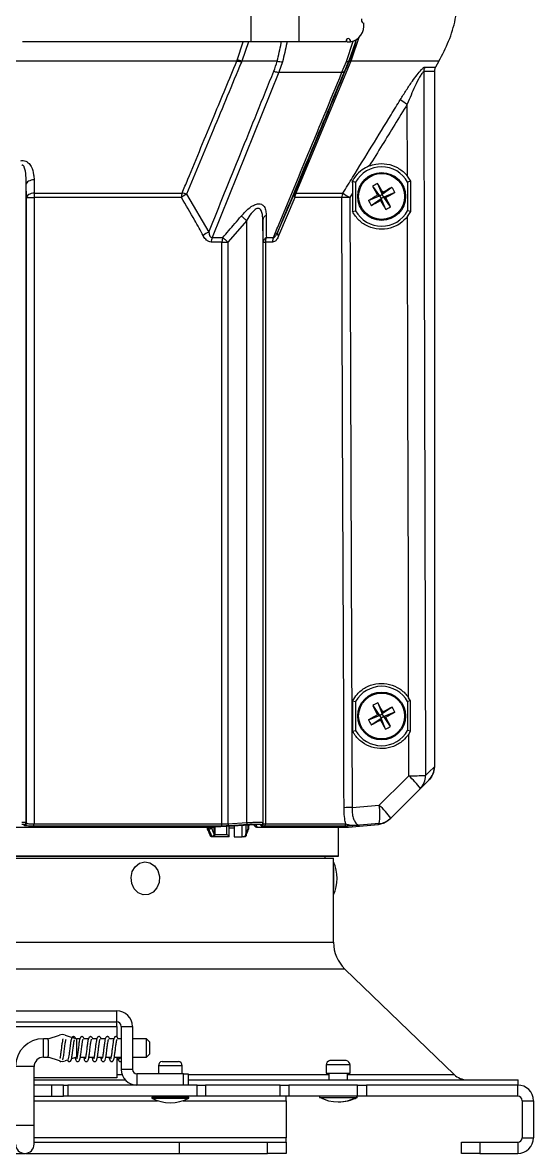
# Model space of a CAD drawing. Extents: x 17.3 to 113.1, y 4.8 to 84.5.
# Drawn here: x 54.38 to 57.82, y 60.93 to 68.55 of the extents above; entities that cross this region are included whole.
import ezdxf

# ---------------------------------------------------------------- set-up
doc = ezdxf.new("R2010")
doc.units = 0
doc.header["$MEASUREMENT"] = 0
doc.layers.add('OBJECT', color=7, linetype='CONTINUOUS')

msp = doc.modelspace()

# ---------------------------------------------------------------- linework, layer by layer
at = {"layer": 'OBJECT'}
for p, q in [((55.9214, 68.4167), (55.9214, 68.9967)), ((56.2446, 68.4167), (56.2446, 68.9967)), ((56.6794, 68.5417), (56.6794, 68.5422)), ((55.9214, 68.4167), (54.3822, 68.4167)), ((55.827, 68.2927), (55.8673, 68.4167)), ((56.2446, 68.4167), (55.9214, 68.4167)), ((56.5592, 68.4167), (56.2446, 68.4167)), ((56.5634, 68.2847), (56.6081, 68.4216)), ((56.5656, 68.4167), (56.5911, 68.4167)), ((56.6451, 68.4456), (56.5948, 68.2924)), ((55.8242, 68.2858), (54.2097, 68.2858)), ((55.8242, 68.2858), (55.827, 68.2927)), ((56.0963, 68.2858), (55.8581, 68.2858)), ((56.132, 68.2824), (56.1081, 68.2108)), ((56.5921, 68.2858), (56.2227, 67.3977)), ((56.5327, 68.2108), (56.5634, 68.2847)), ((56.5777, 68.2876), (56.5817, 68.2859)), ((56.5948, 68.2924), (56.5921, 68.2858)), ((57.1857, 68.2858), (56.5921, 68.2858)), ((57.1857, 68.2858), (57.163, 68.2464)), ((56.1081, 68.2108), (55.6575, 67.0977)), ((56.1081, 68.2108), (56.5327, 68.2108)), ((57.1547, 68.2154), (57.0828, 68.2154)), ((57.091, 68.2464), (57.163, 68.2464)), ((57.1547, 68.2154), (57.1547, 63.5316)), ((56.9733, 67.5112), (56.9721, 67.9965)), ((56.9953, 67.4768), (56.9733, 67.5112)), ((54.407, 63.1577), (54.407, 67.4564)), ((54.4084, 67.3667), (54.407, 67.4564)), ((54.4593, 67.4874), (54.4605, 67.3977)), ((56.6022, 67.4773), (56.6247, 67.4717)), ((56.6247, 67.4717), (56.6247, 67.278)), ((56.7392, 67.4443), (56.7858, 67.3788)), ((56.7725, 67.4628), (56.8037, 67.3888)), ((56.8691, 67.4353), (56.8037, 67.3888)), ((56.9953, 67.4768), (56.9747, 67.4717)), ((56.9747, 67.4717), (56.9747, 67.278)), ((56.9952, 67.2729), (56.9953, 67.4768)), ((54.4084, 63.1532), (54.4084, 67.3667)), ((54.4084, 67.3667), (54.4589, 67.3667)), ((54.4589, 67.3667), (54.4589, 63.1478)), ((55.4516, 67.3667), (54.4589, 67.3667)), ((54.4605, 67.3977), (55.4562, 67.3977)), ((55.4858, 67.3906), (55.6359, 67.1347)), ((56.098, 67.1329), (56.2104, 67.3909)), ((56.2158, 67.3667), (56.1059, 67.1087)), ((56.5314, 67.3667), (56.2158, 67.3667)), ((56.2227, 67.3977), (56.5393, 67.3977)), ((56.6029, 67.3964), (56.5849, 67.3674)), ((56.6029, 67.3964), (56.603, 67.2725)), ((56.7118, 67.3476), (56.7858, 67.3788)), ((56.7303, 67.3143), (56.7958, 67.3609)), ((56.7858, 67.3788), (56.772, 67.3827)), ((56.7858, 67.3788), (56.8037, 67.3888)), ((56.7858, 67.3788), (56.7958, 67.3609)), ((56.7919, 67.3471), (56.7958, 67.3609)), ((56.8137, 67.3709), (56.7958, 67.3609)), ((56.827, 67.2869), (56.7958, 67.3609)), ((56.8076, 67.4025), (56.8037, 67.3888)), ((56.8137, 67.3709), (56.8037, 67.3888)), ((56.8877, 67.4021), (56.8137, 67.3709)), ((56.8137, 67.3709), (56.8274, 67.367)), ((56.8602, 67.3054), (56.8137, 67.3709)), ((56.603, 67.2725), (56.6247, 67.278)), ((56.974, 67.2395), (56.9952, 67.2729)), ((56.9952, 67.2729), (56.9747, 67.278)), ((55.8909, 67.2118), (55.765, 67.0667)), ((55.8909, 63.1569), (55.8909, 67.2118)), ((55.9999, 67.2158), (55.9999, 63.157)), ((56.0022, 67.0667), (55.9999, 67.2158)), ((55.7245, 67.0667), (55.6523, 67.0667)), ((55.6575, 67.0977), (55.7299, 67.0977)), ((55.7245, 63.1478), (55.7245, 67.0667)), ((55.7245, 67.0667), (55.765, 67.0667)), ((55.765, 67.0667), (55.765, 63.1494)), ((56.0022, 63.1493), (56.0022, 67.0667)), ((56.0022, 67.0667), (56.017, 67.0667)), ((56.017, 67.0667), (56.017, 63.1478)), ((56.0644, 67.0667), (56.017, 67.0667)), ((56.0233, 67.0977), (56.0709, 67.0977)), ((56.994, 63.9765), (56.9817, 63.9972)), ((56.6043, 63.9768), (56.6044, 63.7729)), ((56.6043, 63.9768), (56.6247, 63.9717)), ((56.6247, 63.9717), (56.6247, 63.778)), ((56.7399, 63.9448), (56.7858, 63.8789)), ((56.7733, 63.963), (56.8038, 63.8887)), ((56.8697, 63.9347), (56.8038, 63.8887)), ((56.994, 63.9765), (56.9747, 63.9717)), ((56.9747, 63.9717), (56.9747, 63.778)), ((56.9939, 63.7732), (56.994, 63.9765)), ((56.7115, 63.8484), (56.7858, 63.8789)), ((56.7297, 63.815), (56.7956, 63.8609)), ((56.7858, 63.8789), (56.7721, 63.883)), ((56.7858, 63.8789), (56.8038, 63.8887)), ((56.7858, 63.8789), (56.7956, 63.8609)), ((56.7916, 63.8472), (56.7956, 63.8609)), ((56.8136, 63.8707), (56.7956, 63.8609)), ((56.8261, 63.7866), (56.7956, 63.8609)), ((56.8079, 63.9025), (56.8038, 63.8887)), ((56.8136, 63.8707), (56.8038, 63.8887)), ((56.8879, 63.9013), (56.8136, 63.8707)), ((56.8136, 63.8707), (56.8273, 63.8667)), ((56.8596, 63.8049), (56.8136, 63.8707)), ((56.6044, 63.7729), (56.6247, 63.778)), ((56.9939, 63.7732), (56.9747, 63.778)), ((56.9823, 63.7535), (56.9939, 63.7732)), ((56.9829, 63.4725), (56.9823, 63.7535)), ((56.6002, 63.2579), (56.7836, 63.2732)), ((54.407, 63.1577), (54.4084, 63.1532)), ((54.4589, 63.1478), (55.7245, 63.1478)), ((55.765, 63.1494), (55.8909, 63.1569)), ((55.9999, 63.157), (56.0022, 63.1493)), ((56.017, 63.1478), (56.5576, 63.1478)), ((56.7834, 63.1501), (56.6505, 63.139)), ((56.7774, 63.1439), (56.8194, 63.1551)), ((56.8611, 63.1862), (56.8549, 63.18)), ((52.2873, 63.1263), (55.6322, 63.1263)), ((52.2881, 63.1262), (55.6314, 63.1262)), ((55.7156, 63.1328), (54.4564, 63.1328)), ((55.6274, 63.1152), (55.6274, 63.1262)), ((55.6274, 63.1152), (55.6352, 63.1152)), ((55.6356, 63.1127), (55.6279, 63.1127)), ((55.6352, 63.1152), (55.6352, 63.1263)), ((55.6352, 63.1152), (55.6352, 63.1152)), ((55.6357, 63.1127), (55.6356, 63.1127)), ((55.6557, 63.1267), (55.6557, 63.1179)), ((55.6725, 63.0795), (55.6725, 63.1275)), ((55.6726, 63.0771), (55.6725, 63.0795)), ((55.6758, 63.0795), (55.6725, 63.0795)), ((55.6758, 63.0795), (55.6757, 63.0769)), ((55.6757, 63.0769), (55.7577, 63.0769)), ((55.6757, 63.0769), (55.6757, 63.075)), ((55.6758, 63.1276), (55.6758, 63.0795)), ((55.6771, 63.1277), (55.9532, 63.1441)), ((55.7577, 63.0769), (55.7577, 63.1325)), ((55.7727, 63.0619), (55.7727, 63.1333)), ((55.8056, 63.1319), (55.7727, 63.1319)), ((55.7727, 63.1204), (55.8056, 63.1204)), ((55.8056, 63.1357), (55.8056, 63.0619)), ((55.8604, 63.0619), (55.8604, 63.1386)), ((55.8851, 63.14), (55.8851, 63.0769)), ((55.8851, 63.0795), (55.8863, 63.0795)), ((55.8863, 63.0795), (55.8861, 63.0771)), ((55.8863, 63.1401), (55.8863, 63.0795)), ((55.9011, 63.1179), (55.9011, 63.141)), ((55.9048, 63.1161), (55.9048, 63.1412)), ((55.9404, 63.1433), (55.9443, 63.1357)), ((55.9532, 63.1441), (55.9586, 63.1276)), ((55.9749, 63.1262), (56.5747, 63.1262)), ((55.9759, 63.1263), (56.576, 63.1263)), ((56.5444, 63.1328), (56.0066, 63.1328)), ((56.5097, 62.9304), (56.5097, 63.1262)), ((56.576, 63.1263), (56.7774, 63.1439)), ((55.649, 63.0644), (55.6562, 63.0644)), ((55.6593, 63.0619), (55.6522, 63.0619)), ((55.6562, 63.0644), (55.6566, 63.0644)), ((55.6598, 63.0619), (55.6593, 63.0619)), ((55.6682, 63.0619), (55.6593, 63.0619)), ((55.7727, 63.0619), (55.6682, 63.0619)), ((55.8056, 63.0619), (55.8604, 63.0619)), ((55.8701, 63.0619), (55.8604, 63.0619)), ((55.878, 63.0619), (55.8701, 63.0619)), ((55.878, 63.0619), (55.8785, 63.0619)), ((55.8785, 63.0619), (55.8787, 63.0619)), ((56.5097, 62.9304), (53.9797, 62.9304)), ((56.4197, 62.9273), (53.9797, 62.9273)), ((56.4197, 62.9273), (56.5097, 62.9304)), ((56.4197, 62.9174), (56.4197, 62.9273)), ((51.4437, 62.9174), (56.4757, 62.9174)), ((56.4757, 62.8501), (56.4757, 62.9174)), ((56.4762, 62.7582), (56.4762, 62.8914)), ((56.4757, 62.3502), (56.4757, 62.7099)), ((56.4762, 62.6694), (56.4762, 62.7582)), ((51.4437, 62.3502), (56.4757, 62.3502)), ((56.552, 62.1704), (51.3674, 62.1704)), ((57.2879, 61.4595), (56.552, 62.1704)), ((53.4066, 61.8889), (55.0166, 61.8889)), ((55.0166, 61.8139), (55.0166, 61.8889)), ((53.4066, 61.8139), (55.0166, 61.8139)), ((53.4066, 61.7839), (55.0166, 61.7839)), ((55.0166, 61.7839), (55.0166, 61.8139)), ((55.0166, 61.7839), (55.0166, 61.7134)), ((55.0466, 61.7839), (55.1216, 61.7839)), ((55.0466, 61.7839), (55.0466, 61.4934)), ((55.1216, 61.7839), (55.1216, 61.4934)), ((54.5547, 61.7009), (54.5222, 61.7009)), ((54.5222, 61.6384), (54.5222, 61.7009)), ((54.5547, 61.7009), (54.6314, 61.7256)), ((54.5547, 61.6918), (54.5547, 61.7009)), ((54.6681, 61.7256), (54.7447, 61.7009)), ((54.7678, 61.7009), (54.7447, 61.7009)), ((54.7447, 61.7009), (54.7447, 61.6918)), ((54.8252, 61.7009), (54.7928, 61.7009)), ((54.8828, 61.7009), (54.8499, 61.7009)), ((54.9394, 61.7009), (54.9071, 61.7009)), ((54.9964, 61.7009), (54.9642, 61.7009)), ((55.0466, 61.7009), (55.0214, 61.7009)), ((55.2172, 61.7009), (55.1216, 61.7009)), ((55.2372, 61.6809), (55.2172, 61.7009)), ((55.2172, 61.6384), (55.2172, 61.7009)), ((54.5222, 61.5759), (54.5222, 61.6384)), ((54.5547, 61.6918), (54.5547, 61.585)), ((54.7447, 61.6918), (54.7447, 61.585)), ((55.2172, 61.5759), (55.2172, 61.6384)), ((55.2372, 61.6809), (55.2372, 61.6384)), ((55.2372, 61.6384), (55.2372, 61.5959)), ((54.5222, 61.5759), (54.5563, 61.5759)), ((54.5547, 61.5764), (54.5547, 61.585)), ((54.631, 61.5514), (54.5547, 61.5764)), ((54.6905, 61.5586), (54.6684, 61.5514)), ((54.7447, 61.5764), (54.7116, 61.5656)), ((54.7447, 61.585), (54.7447, 61.5764)), ((54.771, 61.5759), (54.806, 61.5759)), ((54.828, 61.5759), (54.8631, 61.5759)), ((54.8852, 61.5759), (54.9202, 61.5759)), ((54.9422, 61.5759), (54.9774, 61.5759)), ((54.9996, 61.5759), (55.0466, 61.5759)), ((55.0166, 61.5759), (55.0166, 61.4364)), ((55.1216, 61.5759), (55.2172, 61.5759)), ((55.2172, 61.5759), (55.2372, 61.5959)), ((55.3216, 61.548), (55.4315, 61.548)), ((56.5617, 61.5541), (56.4517, 61.5541)), ((54.3972, 61.5134), (54.3347, 61.5134)), ((54.4597, 61.5134), (54.3972, 61.5134)), ((54.4597, 61.1159), (54.4597, 61.5134)), ((55.1216, 61.4934), (55.0466, 61.4934)), ((55.2966, 61.5184), (55.2966, 61.4634)), ((55.4566, 61.5184), (55.2966, 61.5184)), ((55.4566, 61.4634), (55.4566, 61.5184)), ((56.4267, 61.5245), (56.4267, 61.4695)), ((56.4761, 61.5245), (56.4267, 61.5245)), ((56.5867, 61.5245), (56.4761, 61.5245)), ((56.5867, 61.4695), (56.5867, 61.5245)), ((55.0166, 61.4364), (54.4597, 61.4364)), ((54.4597, 61.4244), (55.0724, 61.4244)), ((55.0166, 61.4595), (55.0522, 61.4595)), ((55.1516, 61.4634), (55.1516, 61.3884)), ((55.4666, 61.4634), (55.1516, 61.4634)), ((55.4666, 61.3884), (55.4666, 61.4634)), ((55.4666, 61.4634), (55.4966, 61.4634)), ((55.4966, 61.4634), (55.4966, 61.3884)), ((55.4966, 61.4595), (56.4442, 61.4595)), ((55.4966, 61.4244), (57.7197, 61.4244)), ((56.4267, 61.4695), (56.4761, 61.4695)), ((56.4442, 61.4695), (56.4442, 61.4244)), ((56.4761, 61.4695), (56.5867, 61.4695)), ((56.5692, 61.4244), (56.5692, 61.4695)), ((56.5692, 61.4595), (57.2879, 61.4595)), ((57.7197, 61.3884), (57.7197, 61.4244)), ((54.5786, 61.3884), (54.4597, 61.3884)), ((54.5786, 61.3135), (54.5786, 61.3884)), ((54.6566, 61.3884), (54.5786, 61.3884)), ((54.6566, 61.3135), (54.6566, 61.3884)), ((54.6566, 61.3884), (54.6866, 61.3884)), ((54.6866, 61.3884), (54.6866, 61.3135)), ((55.5575, 61.3884), (54.6866, 61.3884)), ((55.4666, 61.3884), (55.1516, 61.3884)), ((55.5575, 61.3135), (55.5575, 61.3884)), ((55.5575, 61.3884), (55.6126, 61.3884)), ((55.6126, 61.3884), (55.6126, 61.3135)), ((56.1173, 61.3884), (55.6126, 61.3884)), ((56.1173, 61.3135), (56.1173, 61.3884)), ((56.1173, 61.3884), (56.1752, 61.3884)), ((56.1752, 61.3884), (56.1752, 61.3135)), ((56.6374, 61.3884), (56.1752, 61.3884)), ((56.6374, 61.3135), (56.6374, 61.3884)), ((56.6374, 61.3884), (56.6971, 61.3884)), ((56.6971, 61.3884), (56.6971, 61.3135)), ((57.7166, 61.3884), (56.6971, 61.3884)), ((57.7166, 61.3884), (57.7197, 61.3884)), ((57.7166, 61.3135), (57.7166, 61.3884)), ((54.4597, 61.3135), (54.5786, 61.3135)), ((54.4597, 61.2835), (55.2902, 61.2835)), ((54.5786, 61.3135), (54.6566, 61.3135)), ((54.6866, 61.3135), (54.6566, 61.3135)), ((55.5575, 61.3135), (54.6866, 61.3135)), ((55.2516, 61.3074), (55.2516, 61.2999)), ((55.2516, 61.3074), (55.5016, 61.3074)), ((55.2516, 61.2999), (55.5016, 61.2999)), ((55.3141, 61.3135), (55.3141, 61.3074)), ((55.4391, 61.3074), (55.4391, 61.3135)), ((55.4629, 61.2835), (56.1566, 61.2835)), ((55.5016, 61.2999), (55.5016, 61.3074)), ((55.6126, 61.3135), (55.5575, 61.3135)), ((56.1173, 61.3135), (55.6126, 61.3135)), ((56.1752, 61.3135), (56.1173, 61.3135)), ((56.1566, 61.2835), (56.1566, 61.3135)), ((56.1566, 61.2835), (56.1566, 61.0334)), ((56.6374, 61.3135), (56.1752, 61.3135)), ((56.3817, 61.3135), (56.3817, 61.306)), ((56.3817, 61.306), (56.459, 61.306)), ((56.459, 61.306), (56.6317, 61.306)), ((56.6317, 61.306), (56.6317, 61.3135)), ((56.6317, 61.306), (56.636, 61.306)), ((56.636, 61.306), (56.636, 61.3135)), ((56.6971, 61.3135), (56.6374, 61.3135)), ((57.7166, 61.3135), (56.6971, 61.3135)), ((57.7466, 61.2835), (57.8215, 61.2835)), ((57.7466, 61.2835), (57.7466, 61.0334)), ((57.8215, 61.2835), (57.8215, 61.0334)), ((54.3972, 61.1159), (54.3347, 61.1159)), ((54.4597, 61.1159), (54.3972, 61.1159)), ((54.4597, 60.9909), (54.4597, 61.1159)), ((56.1566, 61.0334), (54.4597, 61.0334)), ((56.1566, 61.0034), (56.1566, 61.0334)), ((57.7466, 61.0334), (57.8215, 61.0334)), ((54.4597, 61.0034), (55.437, 61.0034)), ((55.437, 61.0034), (55.437, 60.9285)), ((55.437, 61.0034), (56.0316, 61.0034)), ((56.0316, 60.9285), (56.0316, 61.0034)), ((56.0316, 61.0034), (56.1566, 61.0034)), ((56.1566, 61.0034), (56.1566, 60.9285)), ((57.3366, 60.9285), (57.3366, 61.0034)), ((57.3366, 61.0034), (57.4616, 61.0034)), ((57.4616, 61.0034), (57.4616, 60.9285)), ((57.4616, 61.0034), (57.7166, 61.0034)), ((57.7166, 61.0034), (57.7166, 60.9285)), ((54.2722, 60.9284), (54.3972, 60.9284)), ((54.4008, 60.9285), (55.437, 60.9285)), ((55.437, 60.9285), (56.0316, 60.9285)), ((56.1566, 60.9285), (56.0316, 60.9285)), ((57.4616, 60.9285), (57.3366, 60.9285)), ((57.4616, 60.9285), (57.7166, 60.9285))]:
    msp.add_line(p, q, dxfattribs=at)
at = {"layer": 'OBJECT', "flags": 128}
for points in [[(56.6645, 68.5723), (56.6635, 68.5647), (56.6647, 68.5561), (56.6682, 68.5488), (56.6734, 68.5439), (56.6794, 68.5422)], [(55.9022, 68.4167), (55.8581, 68.2858), (55.8581, 68.2858), (55.8581, 68.2858)], [(56.5911, 68.4167), (56.5898, 68.4253), (56.5864, 68.4326), (56.5812, 68.4375), (56.5751, 68.4392), (56.5691, 68.4375), (56.5639, 68.4326), (56.5604, 68.4253), (56.5592, 68.4167)], [(56.5656, 68.4167), (56.5644, 68.4253), (56.5624, 68.4302)], [(56.6246, 68.4263), (56.6186, 68.4022), (56.5777, 68.2876), (56.5777, 68.2876), (56.5777, 68.2876)], [(57.0828, 68.2154), (57.0835, 67.9821), (57.086, 66.9821), (57.0947, 63.4739)], [(54.4593, 67.4874), (54.4488, 67.486), (54.439, 67.4837), (54.4301, 67.4805), (54.4223, 67.4766), (54.416, 67.4721), (54.4112, 67.4672), (54.4082, 67.4619), (54.407, 67.4564)], [(54.4605, 67.3977), (54.4501, 67.3963), (54.4403, 67.3939), (54.4314, 67.3908), (54.4236, 67.3869), (54.4173, 67.3824), (54.4126, 67.3775), (54.4096, 67.3722), (54.4084, 67.3667)], [(56.5463, 63.2572), (56.5459, 63.3811), (56.5441, 63.8771), (56.537, 65.861), (56.5314, 67.3667)], [(56.5849, 67.3674), (56.5895, 66.1587), (56.5944, 64.8677), (56.6002, 63.2579)], [(55.8545, 67.2428), (55.858, 67.2398), (55.8619, 67.2365), (55.8662, 67.2328), (55.8708, 67.2289), (55.8756, 67.2248), (55.8806, 67.2206), (55.8857, 67.2162), (55.8909, 67.2118)], [(56.9817, 63.9972), (56.9799, 64.7635), (56.9769, 66.0545), (56.974, 67.2395)], [(55.7299, 67.0977), (55.7334, 67.0947), (55.7372, 67.0913), (55.7413, 67.0877), (55.7457, 67.0838), (55.7503, 67.0797), (55.7551, 67.0754), (55.76, 67.0711), (55.765, 67.0667)], [(57.0947, 63.4739), (57.1271, 63.5051), (57.1471, 63.5243), (57.1547, 63.5316)], [(56.7836, 63.2732), (56.9602, 63.4497), (56.9829, 63.4725)], [(57.0604, 63.3855), (56.8839, 63.209), (56.8611, 63.1862)], [(57.118, 63.4432), (57.1108, 63.4359), (57.0916, 63.4167), (57.0604, 63.3855)], [(55.765, 63.1494), (55.7651, 63.1466), (55.7653, 63.1439), (55.7654, 63.1414), (55.7656, 63.1392), (55.7657, 63.1373), (55.7658, 63.1359), (55.7658, 63.1349), (55.7658, 63.1345)], [(55.8909, 63.1569), (55.8911, 63.1541), (55.8912, 63.1514), (55.8914, 63.1489), (55.8915, 63.1467), (55.8916, 63.1448), (55.8917, 63.1434), (55.8918, 63.1424), (55.8918, 63.142)], [(54.3936, 63.1382), (54.3928, 63.1408), (54.3922, 63.1428)], [(55.6757, 63.0769), (55.6753, 63.0769), (55.6749, 63.077), (55.6745, 63.077), (55.6741, 63.077), (55.6737, 63.077), (55.6733, 63.077), (55.673, 63.0771), (55.6726, 63.0771)], [(55.7727, 63.0619), (55.7724, 63.0622), (55.7715, 63.063), (55.7701, 63.0644), (55.7683, 63.0663), (55.766, 63.0686), (55.7634, 63.0712), (55.7606, 63.074), (55.7577, 63.0769)], [(55.2048, 62.8914), (55.2398, 62.8853), (55.2706, 62.865), (55.2929, 62.8333), (55.3038, 62.7945), (55.3017, 62.7538), (55.287, 62.7167), (55.2617, 62.6881), (55.2292, 62.6721), (55.1938, 62.6707), (55.1603, 62.6841), (55.1333, 62.7105), (55.1165, 62.7464), (55.112, 62.7868), (55.1205, 62.8264), (55.1408, 62.8598), (55.1703, 62.8825), (55.2048, 62.8914)]]:
    msp.add_lwpolyline(points, dxfattribs=at)
at = {"layer": 'OBJECT'}
for centre, radius in [((56.7997, 67.3748), 0.161), ((56.7997, 67.3748), 0.1549), ((56.7997, 63.8748), 0.161), ((56.7997, 63.8748), 0.1549)]:
    msp.add_circle(centre, radius, dxfattribs=at)
for centre, radius, start, end in [((56.569, 68.5261), 0.1116, 281.42183, 8.04924), ((55.8095, 68.1539), 0.1328, 69.88492, 83.66709), ((55.8141, 68.1603), 0.133, 70.69122, 84.46884), ((56.1265, 68.4119), 0.1296, 256.5654, 272.45443), ((56.5679, 68.2993), 0.0153, 253.02969, 310.12574), ((56.5919, 68.2698), 0.016, 89.44462, 145.47561), ((56.5943, 68.277), 0.0155, 88.12818, 144.61193), ((56.117, 68.3372), 0.1268, 250.07087, 265.995), ((56.5346, 68.2285), 0.0178, 264.12776, 322.7178), ((57.1459, 68.2155), 0.0631, 150.61051, 180.03455), ((57.2925, 68.5374), 0.6287, 234.3134, 239.3626), ((56.7997, 67.3748), 0.2, 28.95502, 151.04498), ((56.9487, 67.1077), 0.3965, 116.3975, 121.89884), ((59.1989, 68.7154), 2.7688, 207.33034, 208.77356), ((54.3982, 66.0381), 2.769, 29.52281, 30.96592), ((58.1403, 64.9757), 2.7687, 117.33032, 118.77358), ((56.5325, 67.2258), 0.3965, 26.39743, 31.89813), ((54.7567, 67.3675), 0.2978, 174.18177, 180.15618), ((55.5548, 67.3673), 0.1032, 162.86215, 180.32449), ((55.5687, 67.2352), 0.1761, 118.0935, 131.67913), ((55.4395, 67.2643), 0.1345, 69.87772, 82.87736), ((56.2359, 67.3839), 0.0264, 164.53139, 220.45276), ((56.2231, 67.3825), 0.0153, 91.57541, 146.33389), ((56.2875, 67.367), 0.0717, 154.60102, 180.20461), ((56.5959, 67.3668), 0.0645, 151.34436, 180.07219), ((56.5869, 65.1889), 2.1785, 90.05074, 91.45905), ((56.9273, 67.9328), 0.661, 234.05203, 238.802), ((58.1348, 64.9761), 2.7656, 119.52194, 120.96679), ((57.0669, 67.5238), 0.3965, 206.39738, 211.89861), ((55.4601, 69.7722), 2.7667, 297.32958, 298.77389), ((59.2018, 68.7119), 2.7696, 209.52297, 210.96576), ((55.4641, 69.7745), 2.7667, 299.52221, 300.96651), ((54.4019, 66.035), 2.7672, 27.32993, 28.77396), ((56.7997, 67.3748), 0.2, 208.95502, 331.04498), ((56.6507, 67.642), 0.3965, 296.3975, 301.89884), ((56.038, 67.2118), 0.0383, 114.17359, 174.05326), ((55.7054, 66.9837), 0.1662, 114.72221, 130.09406), ((56.1229, 67.1276), 0.0255, 168.06393, 228.00581), ((55.7443, 67.0672), 0.092, 160.64584, 180.31858), ((55.8131, 67.0672), 0.0886, 159.85582, 180.31276), ((56.0406, 67.0632), 0.0386, 116.60954, 174.77237), ((56.0945, 67.0671), 0.0775, 156.7004, 180.26258), ((56.1404, 67.0671), 0.076, 156.19596, 180.25062), ((56.7997, 63.8748), 0.2, 28.95502, 151.04498), ((56.9461, 63.6063), 0.3964, 115.8473, 121.34993), ((59.2113, 65.1922), 2.7684, 206.781, 208.22443), ((54.3902, 62.5639), 2.7635, 28.97227, 30.41825), ((58.1175, 61.4625), 2.7692, 116.78154, 118.22454), ((56.5313, 63.7285), 0.3963, 25.84715, 31.35043), ((58.1102, 61.4663), 2.7624, 118.97199, 120.41854), ((57.0683, 64.0213), 0.3965, 205.84855, 211.34988), ((55.4829, 66.2855), 2.7673, 296.78063, 298.2246), ((59.2117, 65.1872), 2.7663, 208.97302, 210.41751), ((55.4868, 66.2878), 2.7674, 298.9733, 300.41722), ((54.3873, 62.557), 2.7693, 26.78146, 28.22441), ((56.7997, 63.8748), 0.2, 208.95502, 331.04498), ((56.6533, 64.1435), 0.3965, 295.84897, 301.34982), ((56.9928, 67.0788), 3.6063, 269.84266, 271.61841), ((56.6256, 63.0761), 0.5337, 35.4392, 47.96982), ((56.9764, 63.4689), 0.1184, 315.20809, 2.41552), ((56.601, 61.1457), 2.1122, 90.02075, 91.48257), ((56.4091, 63.2124), 0.3794, 350.55025, 9.2212), ((56.4263, 62.8768), 0.5337, 35.43996, 47.96945), ((54.392, 63.1578), 0.015, 270.82113, 359.75494), ((54.3934, 63.1532), 0.015, 270.83655, 359.75698), ((54.4324, 63.1446), 0.0267, 333.91873, 6.88416), ((55.7107, 63.1459), 0.0139, 290.39188, 7.86305), ((55.9849, 63.1571), 0.015, 273.63783, 359.88942), ((55.9872, 63.1494), 0.015, 273.76063, 359.89345), ((56.0031, 63.1464), 0.014, 284.52401, 5.72916), ((56.5428, 63.1475), 0.0148, 276.30517, 0.99542), ((56.7728, 63.2746), 0.1249, 274.86237, 314.99879), ((55.6419, 63.1153), 0.0067, 180.47172, 202.39252), ((55.6418, 63.1152), 0.00665, 179.70246, 201.75273), ((55.6624, 63.0613), 0.0157, 50.58624, 53.97723), ((55.6643, 63.0749), 0.00848, 357.87199, 1.30005), ((55.8701, 63.0769), 0.015, 270, 0), ((55.886, 63.0744), 0.00268, 87.24593, 110.76662), ((55.8798, 63.0756), 0.0061, 350.10577, 354.91108), ((55.8833, 63.0771), 0.00442, 305.35834, 316.62936), ((55.9576, 63.1426), 0.015, 207.414, 273.88426), ((55.6596, 63.0654), 0.00355, 196.92116, 264.61969), ((55.6602, 63.0657), 0.0038, 199.83572, 264.84128), ((58.9924, 62.7804), 2.5176, 178.41501, 181.60466), ((56.2192, 62.7804), 0.28, 336.64122, 23.35878), ((56.7257, 62.3502), 0.25, 180, 225.99227), ((55.0166, 61.7839), 0.105, 0, 90), ((55.0166, 61.7839), 0.03, 0, 90), ((54.5222, 61.5134), 0.1875, 90, 180), ((54.6497, 61.6684), 0.06, 72.18951, 107.81049), ((54.5222, 61.5134), 0.0625, 90, 180), ((54.6391, 61.558), 0.011, 215.03094, 270.01436), ((54.6497, 61.6084), 0.06, 251.85062, 288.14938), ((55.0391, 61.558), 0.011, 47.605, 180), ((55.0391, 61.558), 0.011, 180, 312.395), ((55.3266, 61.5184), 0.03, 99.59407, 180), ((55.4266, 61.5184), 0.03, 0, 80.40593), ((56.4567, 61.5245), 0.03, 99.59407, 180), ((56.5567, 61.5245), 0.03, 0, 80.40593), ((55.1516, 61.4934), 0.105, 180, 270), ((55.1516, 61.4934), 0.03, 180, 270), ((57.3748, 61.5494), 0.125, 225.99227, 270), ((57.7166, 61.2835), 0.1049, 0, 90), ((55.3766, 61.5412), 0.2717, 242.61209, 297.38791), ((56.5067, 61.5473), 0.2717, 242.61209, 297.38791), ((56.511, 61.5473), 0.2717, 269.54774, 297.38791), ((57.7166, 61.2835), 0.03, 0, 90), ((57.7166, 61.0334), 0.1049, 270, 0), ((57.7166, 61.0334), 0.03, 270, 0), ((54.3972, 60.9909), 0.0625, 180, 270), ((54.3972, 60.9909), 0.0625, 270, 0)]:
    msp.add_arc(centre, radius, start, end, dxfattribs=at)
for centre, major_axis, ratio, start_param, end_param in [((53.9617, 62.7891), (-2.0687, 4.3597), 0.341999, 4.613885, 4.624846), ((53.9526, 62.8116), (-2.0768, 4.3768), 0.341999, 4.60856, 4.619472), ((53.9617, 62.8191), (-2.0916, 4.3755), 0.34326, 4.608517, 4.617187), ((53.9617, 62.8191), (2.0916, 4.3755), 0.34326, 4.933789, 4.942459)]:
    msp.add_ellipse(centre, major_axis=major_axis, ratio=ratio, start_param=start_param, end_param=end_param, dxfattribs=at)
for points, knots in [([(57.1857, 68.2858), (57.2088, 68.3303), (57.2555, 68.4204), (57.3071, 68.5885), (57.315, 68.7128), (57.3197, 68.7858)], [0, 0, 0, 0, 0.287513, 0.581796, 1, 1, 1, 1]), ([(56.0963, 68.2858), (56.0963, 68.2858), (56.1064, 68.326), (56.1162, 68.369), (56.1241, 68.4138), (56.1246, 68.4167)], [0, 0, 0, 0, 0.000018, 0.935388, 1, 1, 1, 1]), ([(56.1627, 68.4167), (56.1621, 68.4137), (56.1536, 68.3676), (56.1424, 68.3235), (56.132, 68.2824)], [0, 0, 0, 0, 0.06637, 1, 1, 1, 1]), ([(56.5817, 68.2859), (56.5817, 68.2859), (56.598, 68.324), (56.6161, 68.3714), (56.6279, 68.4222), (56.6299, 68.4308)], [0, 0, 0, 0, 0.000015, 0.831424, 1, 1, 1, 1]), ([(55.4562, 67.3977), (55.469, 67.4286), (55.541, 67.6018), (55.6637, 67.8978), (55.7734, 68.1631), (55.8242, 68.2858)], [0, 0, 0, 0, 0.1041979, 0.5858463, 1, 1, 1, 1]), ([(55.8552, 68.2785), (55.792, 68.1263), (55.6691, 67.8301), (55.5457, 67.5343), (55.4858, 67.3906)], [0, 0, 0, 0, 0.514049, 1, 1, 1, 1]), ([(55.8581, 68.2858), (55.8581, 68.2858), (55.8572, 68.2833), (55.8562, 68.2809), (55.8552, 68.2785)], [0, 0, 0, 0, 0.000279, 1, 1, 1, 1]), ([(56.0738, 68.2181), (56.0818, 68.2406), (56.0899, 68.2631), (56.0963, 68.2858), (56.0963, 68.2858)], [0, 0, 0, 0, 0.99997, 1, 1, 1, 1]), ([(56.2104, 67.3909), (56.2702, 67.5348), (56.3932, 67.8306), (56.5158, 68.1268), (56.5788, 68.2789)], [0, 0, 0, 0, 0.486388, 1, 1, 1, 1]), ([(56.5777, 68.2876), (56.5777, 68.2876), (56.5677, 68.2641), (56.5582, 68.2409), (56.5487, 68.2177)], [0, 0, 0, 0, 0.000029, 1, 1, 1, 1]), ([(56.5788, 68.2789), (56.5797, 68.2812), (56.5807, 68.2836), (56.5817, 68.2859), (56.5817, 68.2859)], [0, 0, 0, 0, 0.999705, 1, 1, 1, 1]), ([(55.6359, 67.1347), (55.7068, 67.3104), (55.8525, 67.6715), (55.9987, 68.0327), (56.0738, 68.2181)], [0, 0, 0, 0, 0.486655, 1, 1, 1, 1]), ([(56.0709, 67.0977), (56.0838, 67.1287), (56.1561, 67.3027), (56.3104, 67.6737), (56.4512, 68.0138), (56.5327, 68.2108)], [0, 0, 0, 0, 0.083466, 0.469044, 1, 1, 1, 1]), ([(56.5487, 68.2177), (56.4718, 68.0322), (56.3219, 67.6705), (56.1713, 67.309), (56.098, 67.1329)], [0, 0, 0, 0, 0.513008, 1, 1, 1, 1]), ([(56.9257, 68.0268), (56.939, 68.0482), (56.9655, 68.0909), (57.0035, 68.1473), (57.0384, 68.195), (57.0648, 68.2268), (57.0828, 68.2439), (57.0885, 68.2457), (57.091, 68.2464)], [0, 0, 0, 0, 0.227374, 0.454238, 0.628217, 0.803357, 0.912623, 1, 1, 1, 1]), ([(57.0828, 68.2154), (57.0814, 68.2149), (57.0781, 68.2136), (57.0684, 68.2009), (57.0499, 68.1697), (57.0156, 68.1001), (56.989, 68.0369), (56.9721, 67.9965)], [0, 0, 0, 0, 0.062412, 0.139208, 0.265335, 0.530913, 1, 1, 1, 1]), ([(57.163, 68.2464), (57.16, 68.2401), (57.1554, 68.2302), (57.1548, 68.2193), (57.1547, 68.2154)], [0, 0, 0, 0, 0.643557, 1, 1, 1, 1]), ([(56.5393, 67.3977), (56.5611, 67.4329), (56.6698, 67.6085), (56.7985, 67.8182), (56.9052, 67.993), (56.9257, 68.0268)], [0, 0, 0, 0, 0.1678724, 0.839364, 1, 1, 1, 1]), ([(56.9721, 67.9965), (56.916, 67.9047), (56.8311, 67.7659), (56.7457, 67.6273), (56.7167, 67.5802)], [0, 0, 0, 0, 0.6605152, 1, 1, 1, 1]), ([(54.3693, 67.6147), (54.3751, 67.6156), (54.3868, 67.6175), (54.4049, 67.6125), (54.4241, 67.5995), (54.4456, 67.5694), (54.4571, 67.5295), (54.4587, 67.4988), (54.4593, 67.4874)], [0, 0, 0, 0, 0.087297, 0.174538, 0.284703, 0.464437, 0.802351, 1, 1, 1, 1]), ([(54.407, 67.4564), (54.4064, 67.476), (54.4051, 67.5152), (54.4003, 67.557), (54.3904, 67.5783), (54.3877, 67.5823), (54.3847, 67.5846), (54.3824, 67.5855), (54.3799, 67.5853), (54.3782, 67.5845), (54.3773, 67.5839), (54.377, 67.5837)], [0, 0, 0, 0, 0.419112, 0.839951, 0.8802, 0.924731, 0.942602, 0.960654, 0.976829, 0.994028, 1, 1, 1, 1]), ([(56.7167, 67.5802), (56.7001, 67.5721), (56.665, 67.555), (56.6272, 67.5192), (56.6094, 67.4893), (56.6022, 67.4773)], [0, 0, 0, 0, 0.350762, 0.739165, 1, 1, 1, 1]), ([(56.7167, 67.5802), (56.7314, 67.5851), (56.7697, 67.5977), (56.8364, 67.5971), (56.9078, 67.5724), (56.9516, 67.5378), (56.9703, 67.5149), (56.9733, 67.5112)], [0, 0, 0, 0, 0.162696, 0.424831, 0.687546, 0.950209, 1, 1, 1, 1]), ([(56.6022, 67.4773), (56.6024, 67.4679), (56.6028, 67.4427), (56.6029, 67.4142), (56.6029, 67.3964)], [0, 0, 0, 0, 0.372319, 1, 1, 1, 1]), ([(55.5984, 67.1108), (55.5798, 67.1451), (55.5331, 67.2314), (55.4823, 67.3158), (55.4516, 67.3667)], [0, 0, 0, 0, 0.396331, 1, 1, 1, 1]), ([(55.8545, 67.2428), (55.874, 67.264), (55.9015, 67.294), (55.9433, 67.3194), (55.9705, 67.3271), (55.9934, 67.3231), (56.0117, 67.3062), (56.0208, 67.279), (56.0219, 67.2562), (56.0223, 67.2468)], [0, 0, 0, 0, 0.26946, 0.38121, 0.493906, 0.593567, 0.708386, 0.879636, 1, 1, 1, 1]), ([(55.9999, 67.2158), (55.9991, 67.2333), (55.998, 67.2567), (55.9889, 67.2808), (55.9809, 67.291), (55.9706, 67.2951), (55.9594, 67.2936), (55.9449, 67.2855), (55.9227, 67.2637), (55.9047, 67.2367), (55.8935, 67.2164), (55.8909, 67.2118)], [0, 0, 0, 0, 0.248555, 0.3333352, 0.4187373, 0.4770675, 0.535602, 0.6044922, 0.7131677, 0.9343368, 1, 1, 1, 1]), ([(56.974, 67.2395), (56.9582, 67.2226), (56.9254, 67.1874), (56.8572, 67.1574), (56.782, 67.15), (56.7087, 67.1686), (56.6441, 67.2097), (56.6166, 67.2516), (56.603, 67.2725)], [0, 0, 0, 0, 0.156109, 0.324409, 0.493191, 0.662433, 0.831758, 1, 1, 1, 1]), ([(55.7299, 67.0977), (55.7571, 67.1289), (55.7989, 67.177), (55.84, 67.2257), (55.8545, 67.2428)], [0, 0, 0, 0, 0.648493, 1, 1, 1, 1]), ([(56.0223, 67.2468), (56.0225, 67.2156), (56.0229, 67.1656), (56.0232, 67.1162), (56.0233, 67.0977)], [0, 0, 0, 0, 0.624895, 1, 1, 1, 1]), ([(55.6523, 67.0667), (55.6466, 67.0675), (55.6354, 67.069), (55.6171, 67.0823), (55.6055, 67.0978), (55.5993, 67.1092), (55.5984, 67.1108)], [0, 0, 0, 0, 0.254854, 0.508631, 0.928591, 1, 1, 1, 1]), ([(55.6359, 67.1347), (55.6377, 67.1251), (55.64, 67.1129), (55.6475, 67.1017), (55.6524, 67.098), (55.6561, 67.0978), (55.6575, 67.0977)], [0, 0, 0, 0, 0.580898, 0.740076, 0.900892, 1, 1, 1, 1]), ([(56.1059, 67.1087), (56.1018, 67.1002), (56.0944, 67.0849), (56.0797, 67.0696), (56.0694, 67.0677), (56.0644, 67.0667)], [0, 0, 0, 0, 0.395776, 0.712488, 1, 1, 1, 1]), ([(56.0709, 67.0977), (56.0723, 67.0979), (56.0751, 67.0982), (56.0804, 67.1022), (56.089, 67.113), (56.0943, 67.1247), (56.098, 67.1329)], [0, 0, 0, 0, 0.128041, 0.255391, 0.479319, 1, 1, 1, 1]), ([(56.6043, 63.9768), (56.6137, 63.992), (56.636, 64.0282), (56.6902, 64.0705), (56.7607, 64.0957), (56.8361, 64.0959), (56.9071, 64.071), (56.9552, 64.0335), (56.9758, 64.0054), (56.9817, 63.9972)], [0, 0, 0, 0, 0.117568, 0.279861, 0.442586, 0.605907, 0.769588, 0.933237, 1, 1, 1, 1]), ([(56.9823, 63.7535), (56.9698, 63.7376), (56.9421, 63.7023), (56.8807, 63.6665), (56.8074, 63.651), (56.7325, 63.661), (56.6655, 63.6952), (56.6245, 63.7374), (56.6083, 63.7659), (56.6044, 63.7729)], [0, 0, 0, 0, 0.132307, 0.294526, 0.457212, 0.620426, 0.783854, 0.947085, 1, 1, 1, 1]), ([(57.1547, 63.5316), (57.1528, 63.5152), (57.1493, 63.4848), (57.1309, 63.4565), (57.1196, 63.4448), (57.118, 63.4432)], [0, 0, 0, 0, 0.499395, 0.929163, 1, 1, 1, 1]), ([(57.118, 63.4432), (57.1283, 63.456), (57.1474, 63.48), (57.1543, 63.513), (57.1546, 63.5293), (57.1547, 63.5316)], [0, 0, 0, 0, 0.499398, 0.929182, 1, 1, 1, 1]), ([(56.5576, 63.1478), (56.5553, 63.1593), (56.5498, 63.1873), (56.5467, 63.2266), (56.5464, 63.2519), (56.5463, 63.2572)], [0, 0, 0, 0, 0.355608, 0.866058, 1, 1, 1, 1]), ([(56.6002, 63.2579), (56.6003, 63.2456), (56.6006, 63.2212), (56.6077, 63.1884), (56.6188, 63.162), (56.6337, 63.1426), (56.6446, 63.1402), (56.6505, 63.139)], [0, 0, 0, 0, 0.182195, 0.364245, 0.551043, 0.759195, 1, 1, 1, 1]), ([(54.377, 63.1588), (54.3804, 63.1588), (54.3871, 63.1588), (54.3961, 63.1587), (54.4029, 63.1584), (54.4064, 63.158), (54.4069, 63.1578), (54.407, 63.1577)], [0, 0, 0, 0, 0.218059, 0.436117, 0.654231, 0.872517, 1, 1, 1, 1]), ([(54.4084, 63.1532), (54.4093, 63.1524), (54.411, 63.151), (54.4223, 63.1492), (54.4385, 63.148), (54.4521, 63.1479), (54.4589, 63.1478)], [0, 0, 0, 0, 0.249668, 0.499372, 0.748128, 1, 1, 1, 1]), ([(55.7245, 63.1478), (55.7302, 63.1478), (55.7416, 63.148), (55.7564, 63.1488), (55.7641, 63.1494), (55.765, 63.1494)], [0, 0, 0, 0, 0.471916, 0.943784, 1, 1, 1, 1]), ([(55.8909, 63.1569), (55.9031, 63.1575), (55.9276, 63.1586), (55.9602, 63.1594), (55.9849, 63.1592), (55.9977, 63.1583), (55.9993, 63.1574), (55.9999, 63.157)], [0, 0, 0, 0, 0.216872, 0.433758, 0.650331, 0.86677, 1, 1, 1, 1]), ([(56.0022, 63.1493), (56.0029, 63.1489), (56.0044, 63.148), (56.0127, 63.1478), (56.017, 63.1478)], [0, 0, 0, 0, 0.487924, 1, 1, 1, 1]), ([(56.5576, 63.1478), (56.5644, 63.1459), (56.5858, 63.1401), (56.6257, 63.1374), (56.6504, 63.139), (56.6505, 63.139)], [0, 0, 0, 0, 0.319161, 0.99706, 1, 1, 1, 1]), ([(56.8549, 63.18), (56.8436, 63.1706), (56.8209, 63.1517), (56.7919, 63.1465), (56.7774, 63.1439)], [0, 0, 0, 0, 0.5, 1, 1, 1, 1]), ([(56.7774, 63.1439), (56.7776, 63.1441), (56.7782, 63.1447), (56.7815, 63.1481), (56.7834, 63.1501)], [0, 0, 0, 0, 0.423826, 1, 1, 1, 1]), ([(54.3922, 63.1428), (54.392, 63.1429), (54.3916, 63.1432), (54.3889, 63.1436), (54.385, 63.1438), (54.3808, 63.1439), (54.3782, 63.1439), (54.3772, 63.1439)], [0, 0, 0, 0, 0.219082, 0.438182, 0.656824, 0.874764, 1, 1, 1, 1]), ([(54.4564, 63.1328), (54.4481, 63.1329), (54.4314, 63.1331), (54.4113, 63.1342), (54.397, 63.136), (54.3948, 63.1375), (54.3936, 63.1382)], [0, 0, 0, 0, 0.2472596, 0.4945058, 0.7421478, 1, 1, 1, 1]), ([(55.6279, 63.1127), (55.6277, 63.1132), (55.6274, 63.114), (55.6274, 63.1149), (55.6274, 63.1152)], [0, 0, 0, 0, 0.642041, 1, 1, 1, 1]), ([(55.6322, 63.1263), (55.6388, 63.1263), (55.6523, 63.1264), (55.6687, 63.1272), (55.6771, 63.1277)], [0, 0, 0, 0, 0.4877, 1, 1, 1, 1]), ([(55.6352, 63.1152), (55.6365, 63.1153), (55.6391, 63.1154), (55.6441, 63.1159), (55.6491, 63.1166), (55.653, 63.1173), (55.655, 63.1177), (55.6557, 63.1179), (55.6557, 63.1179)], [0, 0, 0, 0, 0.220233, 0.44041, 0.66237, 0.887716, 0.990556, 1, 1, 1, 1]), ([(55.6557, 63.1179), (55.6557, 63.1179), (55.6551, 63.1176), (55.6531, 63.1167), (55.6494, 63.1153), (55.6444, 63.114), (55.6396, 63.113), (55.637, 63.1128), (55.6357, 63.1127)], [0, 0, 0, 0, 0.009464, 0.112294, 0.337631, 0.559592, 0.779765, 1, 1, 1, 1]), ([(55.6566, 63.0644), (55.6578, 63.0646), (55.6601, 63.065), (55.6642, 63.0671), (55.6682, 63.0702), (55.6705, 63.0727), (55.6716, 63.0741)], [0, 0, 0, 0, 0.242448, 0.48459, 0.734547, 1, 1, 1, 1]), ([(55.6723, 63.0735), (55.6714, 63.0717), (55.6696, 63.0682), (55.6658, 63.0643), (55.6624, 63.0623), (55.6605, 63.062), (55.6598, 63.0619)], [0, 0, 0, 0, 0.303905, 0.58579, 0.849409, 1, 1, 1, 1]), ([(55.6757, 63.075), (55.6756, 63.0741), (55.6754, 63.0718), (55.6745, 63.0682), (55.6729, 63.0648), (55.6707, 63.0625), (55.669, 63.0619), (55.6682, 63.0619), (55.6682, 63.0619)], [0, 0, 0, 0, 0.1166666, 0.3149694, 0.5244161, 0.7551904, 0.990669, 1, 1, 1, 1]), ([(55.6682, 63.0619), (55.6682, 63.0619), (55.6684, 63.0619), (55.6691, 63.0621), (55.6701, 63.0633), (55.6712, 63.0661), (55.672, 63.0696), (55.6722, 63.0723), (55.6723, 63.0735)], [0, 0, 0, 0, 0.010003, 0.10744, 0.369944, 0.606852, 0.826001, 1, 1, 1, 1]), ([(55.6716, 63.0741), (55.6718, 63.0743), (55.6721, 63.0746), (55.6725, 63.075), (55.6727, 63.0751), (55.6728, 63.0751)], [0, 0, 0, 0, 0.50697, 0.82538, 1, 1, 1, 1]), ([(55.6728, 63.0746), (55.6728, 63.0746), (55.6727, 63.0746), (55.6727, 63.0745), (55.6726, 63.0743), (55.6725, 63.0739), (55.6724, 63.0736), (55.6723, 63.0735)], [0, 0, 0, 0, 0.032619, 0.074753, 0.183212, 0.638215, 1, 1, 1, 1]), ([(55.6728, 63.0751), (55.6728, 63.0751), (55.6727, 63.0758), (55.6727, 63.0764), (55.6726, 63.0771)], [0, 0, 0, 0, 0.026693, 1, 1, 1, 1]), ([(55.6728, 63.0751), (55.6733, 63.0751), (55.6741, 63.0751), (55.6751, 63.0751), (55.6756, 63.075), (55.6757, 63.075)], [0, 0, 0, 0, 0.533204, 0.874635, 1, 1, 1, 1]), ([(55.6757, 63.075), (55.6756, 63.075), (55.6751, 63.0749), (55.6741, 63.0748), (55.6733, 63.0747), (55.6728, 63.0746)], [0, 0, 0, 0, 0.124153, 0.468227, 1, 1, 1, 1]), ([(55.7658, 63.1345), (55.7571, 63.134), (55.7387, 63.1331), (55.7236, 63.1329), (55.7156, 63.1328)], [0, 0, 0, 0, 0.474045, 1, 1, 1, 1]), ([(55.8918, 63.142), (55.8818, 63.1414), (55.8398, 63.1388), (55.7978, 63.1364), (55.7658, 63.1345)], [0, 0, 0, 0, 0.237767, 1, 1, 1, 1]), ([(55.8785, 63.0619), (55.8797, 63.0622), (55.8819, 63.0626), (55.8844, 63.0652), (55.8859, 63.0688), (55.8859, 63.0719), (55.8859, 63.0735)], [0, 0, 0, 0, 0.24244, 0.484574, 0.734492, 1, 1, 1, 1]), ([(55.885, 63.075), (55.885, 63.075), (55.885, 63.0751), (55.8852, 63.0751), (55.8856, 63.0751), (55.8859, 63.0751)], [0, 0, 0, 0, 0.125203, 0.466816, 1, 1, 1, 1]), ([(55.8858, 63.0746), (55.8856, 63.0747), (55.8851, 63.0748), (55.885, 63.0749), (55.885, 63.075), (55.885, 63.075)], [0, 0, 0, 0, 0.531751, 0.875889, 1, 1, 1, 1]), ([(55.8859, 63.0735), (55.8859, 63.0736), (55.8859, 63.0738), (55.8859, 63.0741), (55.8859, 63.0743), (55.8859, 63.0744), (55.8859, 63.0745), (55.8859, 63.0746), (55.8859, 63.0746), (55.8859, 63.0746), (55.8858, 63.0746)], [0, 0, 0, 0, 0.330547, 0.552353, 0.701673, 0.802962, 0.90388, 0.94539, 0.979383, 1, 1, 1, 1]), ([(55.8861, 63.0771), (55.8861, 63.0764), (55.886, 63.0758), (55.8859, 63.0751), (55.8859, 63.0751)], [0, 0, 0, 0, 0.973327, 1, 1, 1, 1]), ([(55.8859, 63.0751), (55.886, 63.075), (55.8863, 63.0749), (55.8864, 63.0744), (55.8865, 63.0741), (55.8866, 63.0741)], [0, 0, 0, 0, 0.264341, 0.865998, 1, 1, 1, 1]), ([(55.8866, 63.0741), (55.887, 63.0725), (55.8876, 63.0702), (55.8868, 63.0686), (55.8865, 63.0681)], [0, 0, 0, 0, 0.674273, 1, 1, 1, 1]), ([(55.8868, 63.068), (55.8881, 63.0715), (55.894, 63.0869), (55.8999, 63.1023), (55.9044, 63.1142)], [0, 0, 0, 0, 0.226707, 1, 1, 1, 1]), ([(55.9858, 63.1421), (55.9846, 63.1427), (55.9822, 63.1438), (55.9655, 63.1444), (55.9413, 63.1442), (55.9152, 63.1433), (55.8983, 63.1423), (55.8918, 63.142)], [0, 0, 0, 0, 0.2168, 0.433617, 0.650078, 0.866405, 1, 1, 1, 1]), ([(55.9043, 63.1142), (55.9044, 63.1146), (55.9045, 63.1154), (55.903, 63.1167), (55.9017, 63.1176), (55.9011, 63.1179), (55.9011, 63.1179)], [0, 0, 0, 0, 0.360871, 0.787431, 0.982085, 1, 1, 1, 1]), ([(55.9011, 63.1179), (55.9011, 63.1179), (55.9017, 63.1177), (55.9031, 63.1173), (55.9046, 63.1167), (55.9046, 63.1163), (55.9046, 63.1161)], [0, 0, 0, 0, 0.019717, 0.234321, 0.704616, 1, 1, 1, 1]), ([(55.9044, 63.1142), (55.9047, 63.1148), (55.9049, 63.1155), (55.9048, 63.1162), (55.9048, 63.1162)], [0, 0, 0, 0, 0.968995, 1, 1, 1, 1]), ([(55.9443, 63.1357), (55.9436, 63.1377), (55.9427, 63.1402), (55.9419, 63.1429), (55.9417, 63.1434)], [0, 0, 0, 0, 0.8076548, 1, 1, 1, 1]), ([(55.9444, 63.1358), (55.9446, 63.1353), (55.9453, 63.1335), (55.9475, 63.1312), (55.9504, 63.1292), (55.9531, 63.128), (55.9557, 63.1273), (55.9604, 63.1265), (55.9671, 63.1262), (55.9761, 63.1262), (55.9796, 63.1262)], [0, 0, 0, 0, 0.0231961, 0.09154, 0.1528316, 0.2098591, 0.2739285, 0.3826377, 0.758854, 1, 1, 1, 1]), ([(55.9586, 63.1276), (55.9596, 63.1272), (55.9616, 63.1264), (55.9711, 63.1263), (55.9759, 63.1263)], [0, 0, 0, 0, 0.494003, 1, 1, 1, 1]), ([(55.9882, 63.1344), (55.988, 63.135), (55.9872, 63.1375), (55.9864, 63.1401), (55.9858, 63.1421)], [0, 0, 0, 0, 0.226063, 1, 1, 1, 1]), ([(56.0066, 63.1328), (56.0015, 63.1329), (55.9911, 63.133), (55.9892, 63.1339), (55.9882, 63.1344)], [0, 0, 0, 0, 0.4881139, 1, 1, 1, 1]), ([(56.6505, 63.139), (56.6504, 63.139), (56.6352, 63.1379), (56.6051, 63.1359), (56.5653, 63.1334), (56.551, 63.133), (56.5444, 63.1328)], [0, 0, 0, 0, 0.00268, 0.34979, 0.701238, 1, 1, 1, 1]), ([(55.6522, 63.0619), (55.6518, 63.062), (55.651, 63.0621), (55.6498, 63.0629), (55.6492, 63.0639), (55.649, 63.0644)], [0, 0, 0, 0, 0.322864, 0.64582, 1, 1, 1, 1]), ([(55.8787, 63.062), (55.8788, 63.062), (55.8803, 63.0618), (55.8829, 63.0631), (55.8856, 63.0652), (55.8863, 63.0673), (55.8867, 63.0681)], [0, 0, 0, 0, 0.046898, 0.3944, 0.752506, 1, 1, 1, 1]), ([(54.7383, 61.703), (54.7382, 61.7033), (54.7371, 61.7076), (54.734, 61.7121), (54.7278, 61.7149), (54.7236, 61.7152), (54.7194, 61.7139), (54.7135, 61.7093), (54.7101, 61.7004), (54.7071, 61.6866), (54.7044, 61.6681), (54.7016, 61.648), (54.6995, 61.6302), (54.6973, 61.6127), (54.6947, 61.5941), (54.6921, 61.5775), (54.6903, 61.5685), (54.6889, 61.566), (54.6895, 61.5664), (54.6895, 61.5664)], [0, 0, 0, 0, 0.00657, 0.0934136, 0.1181475, 0.1449702, 0.1727833, 0.1996575, 0.2886334, 0.3741829, 0.4864833, 0.554891, 0.6288507, 0.7002968, 0.7653879, 0.8703128, 0.9525141, 0.9964522, 1, 1, 1, 1]), ([(54.796, 61.7009), (54.7957, 61.702), (54.7945, 61.7068), (54.7922, 61.7109), (54.7862, 61.7146), (54.7818, 61.7152), (54.7777, 61.7145), (54.774, 61.7123), (54.77, 61.7075), (54.7672, 61.7), (54.7643, 61.6868), (54.7618, 61.6702), (54.7596, 61.6546), (54.7575, 61.6379), (54.7556, 61.6213), (54.7535, 61.6054), (54.7514, 61.5913), (54.7496, 61.5797), (54.7481, 61.5718), (54.7467, 61.5671), (54.7465, 61.5664), (54.7464, 61.5661)], [0, 0, 0, 0, 0.021556, 0.097616, 0.130114, 0.146156, 0.161868, 0.19148, 0.220566, 0.296448, 0.404263, 0.470001, 0.537882, 0.604193, 0.668291, 0.732884, 0.796736, 0.85755, 0.912037, 0.959869, 1, 1, 1, 1]), ([(54.852, 61.7039), (54.8514, 61.7055), (54.8505, 61.7084), (54.8472, 61.7124), (54.8421, 61.7153), (54.8359, 61.7149), (54.8304, 61.7119), (54.8257, 61.7048), (54.8232, 61.6952), (54.8204, 61.6801), (54.8177, 61.6616), (54.8153, 61.6436), (54.8135, 61.6281), (54.8115, 61.6122), (54.8095, 61.5975), (54.8076, 61.5854), (54.8059, 61.5743), (54.8037, 61.5669), (54.8037, 61.5665), (54.8037, 61.5664)], [0, 0, 0, 0, 0.042873, 0.075248, 0.120194, 0.149978, 0.179541, 0.230391, 0.318101, 0.40649, 0.512336, 0.571847, 0.63404, 0.70083, 0.766992, 0.826982, 0.88024, 0.971739, 1, 1, 1, 1]), ([(54.9104, 61.7009), (54.9102, 61.7015), (54.9091, 61.706), (54.9065, 61.7107), (54.9001, 61.715), (54.8943, 61.7151), (54.8885, 61.7128), (54.8816, 61.7038), (54.8795, 61.6912), (54.8757, 61.6681), (54.8727, 61.6458), (54.8704, 61.6257), (54.8684, 61.6099), (54.8663, 61.5953), (54.8645, 61.5834), (54.8629, 61.5746), (54.8617, 61.5691), (54.8606, 61.5663), (54.8608, 61.5663), (54.8609, 61.5664)], [0, 0, 0, 0, 0.011733, 0.091822, 0.139632, 0.167044, 0.195049, 0.245091, 0.379546, 0.476744, 0.5887, 0.648311, 0.712121, 0.777139, 0.836107, 0.888816, 0.937086, 0.98008, 1, 1, 1, 1]), ([(54.9682, 61.6981), (54.9678, 61.6999), (54.9665, 61.7054), (54.964, 61.71), (54.9587, 61.7143), (54.9534, 61.7153), (54.9496, 61.7145), (54.9463, 61.7129), (54.9417, 61.7084), (54.9383, 61.6993), (54.9354, 61.6845), (54.9329, 61.6674), (54.9307, 61.6518), (54.9286, 61.6354), (54.9268, 61.6198), (54.9249, 61.6056), (54.9226, 61.5898), (54.9206, 61.5772), (54.9189, 61.5694), (54.9178, 61.5664), (54.918, 61.5665), (54.9181, 61.5665)], [0, 0, 0, 0, 0.034294, 0.108237, 0.138654, 0.167282, 0.182182, 0.198127, 0.234014, 0.323059, 0.431305, 0.49434, 0.562075, 0.625938, 0.685501, 0.742955, 0.797146, 0.892614, 0.936741, 0.978977, 1, 1, 1, 1]), ([(55.0245, 61.7009), (55.0241, 61.7025), (55.0232, 61.706), (55.0206, 61.7102), (55.0166, 61.7136), (55.012, 61.7153), (55.0074, 61.7149), (55.0031, 61.7128), (54.9987, 61.708), (54.9958, 61.7002), (54.9927, 61.6862), (54.9895, 61.6644), (54.9864, 61.6406), (54.984, 61.62), (54.9819, 61.604), (54.9797, 61.5895), (54.9779, 61.5781), (54.9763, 61.5707), (54.9751, 61.5665), (54.9749, 61.5661), (54.9749, 61.5659)], [0, 0, 0, 0, 0.035669, 0.079384, 0.10393, 0.131166, 0.157482, 0.180636, 0.219494, 0.297779, 0.389211, 0.493349, 0.609694, 0.670975, 0.736434, 0.804466, 0.866141, 0.920113, 0.966344, 1, 1, 1, 1]), ([(54.6535, 61.6997), (54.6528, 61.6978), (54.6506, 61.6912), (54.6486, 61.677), (54.646, 61.6595), (54.6441, 61.6446), (54.6422, 61.6292), (54.6403, 61.6137), (54.6383, 61.5989), (54.6363, 61.5858), (54.6348, 61.5759), (54.6333, 61.5698), (54.634, 61.5692), (54.6342, 61.569)], [0, 0, 0, 0, 0.067786, 0.229792, 0.317316, 0.405818, 0.493365, 0.582465, 0.674018, 0.765249, 0.853752, 0.942367, 1, 1, 1, 1]), ([(54.6515, 61.5582), (54.6523, 61.5596), (54.655, 61.5649), (54.6571, 61.5779), (54.6598, 61.5949), (54.6621, 61.6124), (54.6642, 61.629), (54.6663, 61.6468), (54.6686, 61.6633), (54.6706, 61.6765), (54.6722, 61.686), (54.6736, 61.6922), (54.6744, 61.6951), (54.6749, 61.6961), (54.6747, 61.696), (54.6747, 61.6959)], [0, 0, 0, 0, 0.04575, 0.170519, 0.301042, 0.383652, 0.475584, 0.57677, 0.676281, 0.76496, 0.841884, 0.910134, 0.968959, 0.996703, 1, 1, 1, 1]), ([(54.684, 61.5565), (54.6851, 61.554), (54.6868, 61.5503), (54.6929, 61.5472), (54.6974, 61.5469), (54.7013, 61.5478), (54.7083, 61.5527), (54.7108, 61.5615), (54.7142, 61.5768), (54.7167, 61.594), (54.719, 61.6099), (54.7211, 61.6266), (54.723, 61.6432), (54.7251, 61.6588), (54.7271, 61.6727), (54.7289, 61.6836), (54.7303, 61.6904), (54.7309, 61.6924), (54.731, 61.693)], [0, 0, 0, 0, 0.073696, 0.109292, 0.126959, 0.144062, 0.176479, 0.294688, 0.415849, 0.489303, 0.564, 0.636682, 0.707294, 0.778492, 0.848599, 0.914689, 0.973765, 1, 1, 1, 1]), ([(54.7365, 61.5726), (54.7367, 61.5716), (54.7378, 61.565), (54.7398, 61.5576), (54.745, 61.5491), (54.7518, 61.5469), (54.7575, 61.5471), (54.765, 61.5526), (54.7683, 61.5626), (54.7714, 61.5769), (54.7742, 61.5962), (54.777, 61.6168), (54.7791, 61.6348), (54.7813, 61.652), (54.7839, 61.67), (54.7862, 61.6856), (54.7887, 61.6947), (54.7888, 61.6954), (54.7888, 61.6956)], [0, 0, 0, 0, 0.014986, 0.097781, 0.1778, 0.201045, 0.226057, 0.275154, 0.355118, 0.434737, 0.539851, 0.603465, 0.671333, 0.73592, 0.794366, 0.888, 0.962959, 1, 1, 1, 1]), ([(54.7931, 61.5759), (54.7933, 61.5743), (54.7946, 61.5663), (54.7971, 61.5583), (54.8003, 61.551), (54.8064, 61.5475), (54.8106, 61.5468), (54.8144, 61.5475), (54.8202, 61.5505), (54.8239, 61.5573), (54.8274, 61.5698), (54.8301, 61.5874), (54.8327, 61.6062), (54.8349, 61.6225), (54.8369, 61.6399), (54.8392, 61.6574), (54.8415, 61.6731), (54.8434, 61.685), (54.8451, 61.6924), (54.846, 61.6957), (54.8469, 61.6972), (54.8467, 61.6969), (54.8467, 61.6969)], [0, 0, 0, 0, 0.021961, 0.1092, 0.181884, 0.199855, 0.218796, 0.237489, 0.255158, 0.325345, 0.411702, 0.514926, 0.572553, 0.632368, 0.693378, 0.758198, 0.825615, 0.886852, 0.936437, 0.973988, 0.99921, 1, 1, 1, 1]), ([(54.8503, 61.5759), (54.8509, 61.5723), (54.8525, 61.5634), (54.8546, 61.5566), (54.8592, 61.5499), (54.8645, 61.5472), (54.8707, 61.5468), (54.876, 61.5498), (54.8802, 61.5554), (54.883, 61.5637), (54.886, 61.5788), (54.8887, 61.5976), (54.8912, 61.616), (54.893, 61.6313), (54.895, 61.6473), (54.8971, 61.663), (54.8992, 61.6767), (54.9009, 61.6869), (54.9023, 61.693), (54.9034, 61.696), (54.9033, 61.696), (54.9033, 61.696)], [0, 0, 0, 0, 0.053862, 0.131913, 0.173525, 0.197644, 0.222496, 0.263962, 0.297985, 0.371419, 0.456718, 0.554044, 0.607267, 0.66194, 0.719147, 0.779983, 0.841384, 0.895124, 0.942244, 0.98199, 1, 1, 1, 1]), ([(54.9074, 61.5759), (54.9077, 61.5741), (54.909, 61.5657), (54.9114, 61.558), (54.9151, 61.5508), (54.9214, 61.547), (54.9283, 61.547), (54.9371, 61.5524), (54.94, 61.563), (54.9435, 61.5815), (54.9461, 61.5998), (54.9483, 61.6159), (54.9503, 61.6321), (54.9527, 61.6518), (54.9556, 61.6724), (54.9582, 61.6875), (54.9597, 61.694), (54.9608, 61.6961), (54.9603, 61.6957), (54.9603, 61.6957)], [0, 0, 0, 0, 0.025305, 0.114604, 0.180015, 0.207615, 0.23445, 0.264504, 0.385764, 0.489776, 0.550878, 0.613252, 0.671091, 0.725984, 0.827354, 0.91414, 0.954746, 0.99336, 1, 1, 1, 1]), ([(54.9645, 61.5759), (54.9649, 61.5732), (54.9662, 61.5659), (54.9688, 61.5571), (54.9725, 61.5504), (54.9783, 61.5474), (54.9826, 61.5468), (54.9873, 61.5481), (54.9938, 61.5531), (54.997, 61.5627), (54.9999, 61.5768), (55.0031, 61.5984), (55.0062, 61.6216), (55.0086, 61.642), (55.0106, 61.6576), (55.0127, 61.6714), (55.0144, 61.6822), (55.0159, 61.6898), (55.017, 61.6943), (55.0177, 61.6961), (55.0176, 61.696), (55.0175, 61.696)], [0, 0, 0, 0, 0.0409571, 0.108504, 0.1839544, 0.2062554, 0.2307197, 0.2564948, 0.2808455, 0.3656891, 0.447349, 0.5387672, 0.6429029, 0.6984716, 0.7582054, 0.8159228, 0.8675452, 0.9143123, 0.9567936, 0.9942414, 1, 1, 1, 1]), ([(55.0218, 61.5759), (55.0229, 61.5692), (55.0245, 61.5603), (55.0281, 61.5553), (55.0289, 61.554)], [0, 0, 0, 0, 0.758175, 1, 1, 1, 1]), ([(55.0443, 61.5687), (55.0444, 61.5687), (55.0458, 61.5686), (55.0445, 61.5707), (55.0439, 61.5747), (55.0437, 61.5759)], [0, 0, 0, 0, 0.0174763, 0.7075919, 1, 1, 1, 1])]:
    msp.add_open_spline(points, degree=3, knots=knots, dxfattribs=at)

doc.saveas('drawing.dxf')
